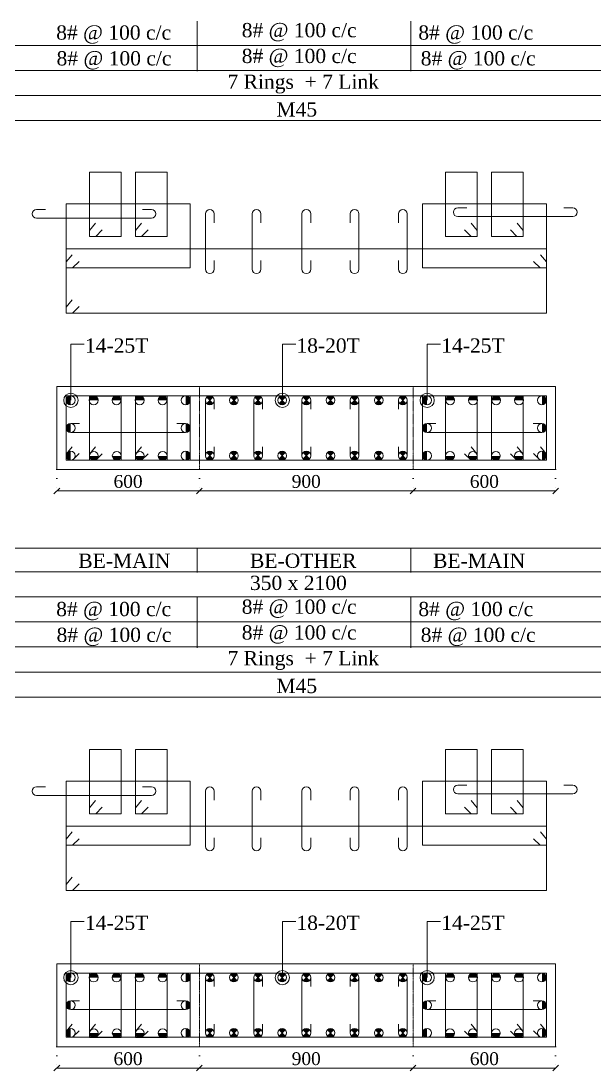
# Model space of a CAD drawing. Header units: millimetres. Extents: x 303 to 27724, y 300 to 68956.
# Drawn here: x 2561 to 4978, y 26104 to 30526 of the extents above; entities that cross this region are included whole.
import ezdxf

# ---------------------------------------------------------------- set-up
doc = ezdxf.new("R2010")
doc.units = ezdxf.units.MM
doc.linetypes.add('( Hidden )', pattern=[0.375, 0.25, -0.125])
doc.linetypes.add('DOT2', pattern=[0.125, 0, -0.125])
doc.layers.get('Defpoints').update_dxf_attribs({"lineweight": 0})
for name, color, linetype, lineweight in [('S-COL. STEEL DIA', 1, 'Continuous', 9), ('S-DIM FOOTING', 7, 'Continuous', 0), ('S-SECTION', 5, 'Continuous', 0), ('S-SECTION MARK', 7, 'Continuous', 0), ('S-SHEET', 7, 'Continuous', 0), ('S-STEEL', 1, 'Continuous', 9), ('S-STEEL-1', 1, 'Continuous', 0), ('S-STEEL-1 C.S.', 106, 'Continuous', 0), ('S-TEXT', 7, 'Continuous', 0)]:
    doc.layers.add(name, color=color, linetype=linetype, lineweight=lineweight)
doc.styles.add('AR', font='ARIALUNI.TTF', dxfattribs={"width": 0.8})
doc.styles.add('S-ROMANS', font='times.ttf')
doc.styles.add('TEXT', font='times.ttf')
doc.dimstyles.new('100', dxfattribs={"dimtxt": 180, "dimasz": 80, "dimexe": 0.18, "dimexo": 0.0625, "dimgap": 1, "dimtad": 1, "dimdec": 0, "dimzin": 0, "dimdsep": 46, "dimtxsty": 'AR', "dimblk": 'DOT', "dimcen": 0.09, "dimse1": 1, "dimse2": 1, "dimclrd": 50, "dimclrt": 256, "dimadec": 0, "dimazin": 0, "dimtfac": 1, "dimtdec": 0, "dimtix": 1, "dimtofl": 0, "dimtmove": 2, "dimatfit": 0, "dimfxl": 1, "dimtolj": 1, "dimtzin": 0, "dimlwd": -1, "dimarcsym": 0})
doc.dimstyles.new('SETU', dxfattribs={"dimtxt": 230, "dimasz": 0.2, "dimexe": 0.1, "dimexo": 0.1, "dimgap": 0.05, "dimtad": 1, "dimdec": 0, "dimzin": 0, "dimdsep": 46, "dimtxsty": 'TEXT', "dimblk": 'OBLIQUE', "dimcen": 0.09, "dimdle": 0.1, "dimclrd": 4, "dimclre": 256, "dimclrt": 256, "dimadec": 1, "dimazin": 0, "dimtfac": 1, "dimtdec": 0, "dimtix": 1, "dimtofl": 0, "dimtmove": 2, "dimatfit": 0, "dimfxl": 1, "dimtolj": 1, "dimtzin": 0, "dimlwd": -1, "dimlwe": -1, "dimarcsym": 1})

# ---------------------------------------------------------------- blocks, each defined once
blk = doc.blocks.new('_Oblique')
at = {"color": 0, "linetype": 'ByBlock', "lineweight": -2}
blk.add_line((-0.5, -0.5), (0.5, 0.5), dxfattribs=at)
blk = doc.blocks.new('*D1863')
at = {"layer": 'Defpoints', "color": 0}
for p in [(2711.9, 26206), (3311.9, 26206), (3311.9, 26116.2)]:
    blk.add_point(p, dxfattribs=at)
at = {"layer": 'S-DIM FOOTING', "linetype": 'DOT2', "ltscale": 300}
for p, q in [((2711.9, 26205.9), (2711.9, 26116.1)), ((3311.9, 26205.9), (3311.9, 26116.1))]:
    blk.add_line(p, q, dxfattribs=at)
at = {"layer": 'S-DIM FOOTING', "ltscale": 300}
blk.add_line((2711.8, 26116.2), (3312, 26116.2), dxfattribs=at)
at = {"layer": 'S-DIM FOOTING', "linetype": 'ByBlock', "xscale": 24, "yscale": 24, "zscale": 24, "rotation": 180}
blk.add_blockref('_Oblique', (2711.9, 26116.2), dxfattribs=at)
at = {"layer": 'S-DIM FOOTING', "linetype": 'ByBlock', "xscale": 24, "yscale": 24, "zscale": 24}
blk.add_blockref('_Oblique', (3311.9, 26116.2), dxfattribs=at)
at = {"layer": 'S-DIM FOOTING', "insert": (3011.9, 26155.6), "char_height": 54, "attachment_point": 5, "style": 'TEXT'}
blk.add_mtext('\\A1;600', dxfattribs=at)
blk = doc.blocks.new('*D1864')
at = {"layer": 'Defpoints', "color": 0}
for p in [(3311.9, 26206), (4211.9, 26206), (4211.9, 26116.2)]:
    blk.add_point(p, dxfattribs=at)
at = {"layer": 'S-DIM FOOTING', "linetype": 'DOT2', "ltscale": 300}
for p, q in [((3311.9, 26205.9), (3311.9, 26116.1)), ((4211.9, 26205.9), (4211.9, 26116.1))]:
    blk.add_line(p, q, dxfattribs=at)
at = {"layer": 'S-DIM FOOTING', "ltscale": 300}
blk.add_line((3311.8, 26116.2), (4212, 26116.2), dxfattribs=at)
at = {"layer": 'S-DIM FOOTING', "linetype": 'ByBlock', "xscale": 24, "yscale": 24, "zscale": 24, "rotation": 180}
blk.add_blockref('_Oblique', (3311.9, 26116.2), dxfattribs=at)
at = {"layer": 'S-DIM FOOTING', "linetype": 'ByBlock', "xscale": 24, "yscale": 24, "zscale": 24}
blk.add_blockref('_Oblique', (4211.9, 26116.2), dxfattribs=at)
at = {"layer": 'S-DIM FOOTING', "insert": (3761.9, 26155.7), "char_height": 54, "attachment_point": 5, "style": 'TEXT'}
blk.add_mtext('\\A1;900', dxfattribs=at)
blk = doc.blocks.new('*D1865')
at = {"layer": 'Defpoints', "color": 0}
for p in [(4211.9, 26206), (4811.9, 26206), (4811.9, 26116.2)]:
    blk.add_point(p, dxfattribs=at)
at = {"layer": 'S-DIM FOOTING', "linetype": 'DOT2', "ltscale": 300}
for p, q in [((4211.9, 26205.9), (4211.9, 26116.1)), ((4811.9, 26205.9), (4811.9, 26116.1))]:
    blk.add_line(p, q, dxfattribs=at)
at = {"layer": 'S-DIM FOOTING', "ltscale": 300}
blk.add_line((4211.8, 26116.2), (4812, 26116.2), dxfattribs=at)
at = {"layer": 'S-DIM FOOTING', "linetype": 'ByBlock', "xscale": 24, "yscale": 24, "zscale": 24, "rotation": 180}
blk.add_blockref('_Oblique', (4211.9, 26116.2), dxfattribs=at)
at = {"layer": 'S-DIM FOOTING', "linetype": 'ByBlock', "xscale": 24, "yscale": 24, "zscale": 24}
blk.add_blockref('_Oblique', (4811.9, 26116.2), dxfattribs=at)
at = {"layer": 'S-DIM FOOTING', "insert": (4511.9, 26155.6), "char_height": 54, "attachment_point": 5, "style": 'TEXT'}
blk.add_mtext('\\A1;600', dxfattribs=at)
blk = doc.blocks.new('*U17')
at = {"layer": 'S-COL. STEEL DIA'}
h = blk.add_hatch(color=256, dxfattribs=at)
h.dxf.hatch_style = 1
h.paths.add_polyline_path([(0, 18.5, 0.414214), (-18.5, 0, 0.414214), (0, -18.5)])
at = {"layer": 'S-COL. STEEL DIA', "lineweight": 5}
blk.add_circle((0, 0), 18.5, dxfattribs=at)
blk = doc.blocks.new('_Dot')
at = {"linetype": 'ByBlock', "lineweight": -2}
blk.add_line((-0.5, 0), (-1, 0), dxfattribs=at)
at = {"linetype": 'ByBlock', "const_width": 0.5}
blk.add_lwpolyline([(-0.25, 0, 1), (0.25, 0, 1)], format="xyb", close=True, dxfattribs=at)
blk = doc.blocks.new('*U18')
at = {"layer": 'S-COL. STEEL DIA'}
h = blk.add_hatch(color=256, dxfattribs=at)
h.dxf.hatch_style = 1
h.paths.add_polyline_path([(0, 0), (0, -18.5, 0.198912), (13, -13)])
h.paths.add_polyline_path([(0, 0), (-13, -13, 0.198912), (0, -18.5)])
h.paths.add_polyline_path([(0, 18.5, 0.198912), (-13, 13), (0, 0)])
h.paths.add_polyline_path([(13, 13, 0.198912), (0, 18.5), (0, 0)])
at = {"layer": 'S-COL. STEEL DIA', "lineweight": 5}
for p, q in [((-13, 13), (13, -13)), ((13, 13), (-13, -13))]:
    blk.add_line(p, q, dxfattribs=at)
blk.add_circle((0, 0), 18.5, dxfattribs=at)
blk = doc.blocks.new('*D1920')
at = {"layer": 'Defpoints', "color": 0}
for p in [(2711.9, 28637.2), (3311.9, 28637.2), (3311.9, 28547.4)]:
    blk.add_point(p, dxfattribs=at)
at = {"layer": 'S-DIM FOOTING', "linetype": 'DOT2', "ltscale": 300}
for p, q in [((2711.9, 28637.1), (2711.9, 28547.2)), ((3311.9, 28637.1), (3311.9, 28547.2))]:
    blk.add_line(p, q, dxfattribs=at)
at = {"layer": 'S-DIM FOOTING', "ltscale": 300}
blk.add_line((2711.8, 28547.4), (3312, 28547.4), dxfattribs=at)
at = {"layer": 'S-DIM FOOTING', "linetype": 'ByBlock', "xscale": 24, "yscale": 24, "zscale": 24, "rotation": 180}
blk.add_blockref('_Oblique', (2711.9, 28547.4), dxfattribs=at)
at = {"layer": 'S-DIM FOOTING', "linetype": 'ByBlock', "xscale": 24, "yscale": 24, "zscale": 24}
blk.add_blockref('_Oblique', (3311.9, 28547.4), dxfattribs=at)
at = {"layer": 'S-DIM FOOTING', "insert": (3011.9, 28586.8), "char_height": 54, "attachment_point": 5, "style": 'TEXT'}
blk.add_mtext('\\A1;600', dxfattribs=at)
blk = doc.blocks.new('*D1921')
at = {"layer": 'Defpoints', "color": 0}
for p in [(3311.9, 28637.2), (4211.9, 28637.2), (4211.9, 28547.4)]:
    blk.add_point(p, dxfattribs=at)
at = {"layer": 'S-DIM FOOTING', "linetype": 'DOT2', "ltscale": 300}
for p, q in [((3311.9, 28637.1), (3311.9, 28547.2)), ((4211.9, 28637.1), (4211.9, 28547.2))]:
    blk.add_line(p, q, dxfattribs=at)
at = {"layer": 'S-DIM FOOTING', "ltscale": 300}
blk.add_line((3311.8, 28547.4), (4212, 28547.4), dxfattribs=at)
at = {"layer": 'S-DIM FOOTING', "linetype": 'ByBlock', "xscale": 24, "yscale": 24, "zscale": 24, "rotation": 180}
blk.add_blockref('_Oblique', (3311.9, 28547.4), dxfattribs=at)
at = {"layer": 'S-DIM FOOTING', "linetype": 'ByBlock', "xscale": 24, "yscale": 24, "zscale": 24}
blk.add_blockref('_Oblique', (4211.9, 28547.4), dxfattribs=at)
at = {"layer": 'S-DIM FOOTING', "insert": (3761.9, 28586.9), "char_height": 54, "attachment_point": 5, "style": 'TEXT'}
blk.add_mtext('\\A1;900', dxfattribs=at)
blk = doc.blocks.new('*D1922')
at = {"layer": 'Defpoints', "color": 0}
for p in [(4211.9, 28637.2), (4811.9, 28637.2), (4811.9, 28547.4)]:
    blk.add_point(p, dxfattribs=at)
at = {"layer": 'S-DIM FOOTING', "linetype": 'DOT2', "ltscale": 300}
for p, q in [((4211.9, 28637.1), (4211.9, 28547.2)), ((4811.9, 28637.1), (4811.9, 28547.2))]:
    blk.add_line(p, q, dxfattribs=at)
at = {"layer": 'S-DIM FOOTING', "ltscale": 300}
blk.add_line((4211.8, 28547.4), (4812, 28547.4), dxfattribs=at)
at = {"layer": 'S-DIM FOOTING', "linetype": 'ByBlock', "xscale": 24, "yscale": 24, "zscale": 24, "rotation": 180}
blk.add_blockref('_Oblique', (4211.9, 28547.4), dxfattribs=at)
at = {"layer": 'S-DIM FOOTING', "linetype": 'ByBlock', "xscale": 24, "yscale": 24, "zscale": 24}
blk.add_blockref('_Oblique', (4811.9, 28547.4), dxfattribs=at)
at = {"layer": 'S-DIM FOOTING', "insert": (4511.9, 28586.8), "char_height": 54, "attachment_point": 5, "style": 'TEXT'}
blk.add_mtext('\\A1;600', dxfattribs=at)

msp = doc.modelspace()

# ---------------------------------------------------------------- linework, layer by layer
at = {"layer": 'S-SECTION'}
for points, elevation in [([(4811.9, 28637.2), (4811.9, 28987.2), (2711.9, 28987.2), (2711.9, 28637.2)], 8.2), ([(4811.9, 26206), (4811.9, 26556), (2711.9, 26556), (2711.9, 26206)], -0.3)]:
    msp.add_lwpolyline(points, close=True, dxfattribs=dict(at, elevation=elevation))
at = {"layer": 'S-SHEET'}
for p, q in [((3302.2, 30526.3, -0.3), (3302.2, 30315, -0.3)), ((4202.2, 30526.3, -0.3), (4202.2, 30315, -0.3)), ((303, 30423.7, -0.7), (27724.1, 30423.7, -0.7)), ((303, 30318.2, -0.7), (27724.1, 30318.2, -0.7)), ((303, 30212.7, -0.7), (27724.1, 30212.7, -0.7)), ((303, 28306.2, 7.4), (27724.1, 28306.2, 7.4)), ((3302.2, 28303.1, -1.2), (3302.2, 28203.5, -1.2)), ((4202.2, 28303.1, -1.2), (4202.2, 28203.5, -1.2)), ((303, 28206.7, -0.6), (27724.1, 28206.7, -0.6)), ((303, 28101.4, -0.6), (27724.1, 28101.4, -0.6)), ((303, 28101.4, -0.6), (27724.1, 28101.4, -0.6)), ((3302.2, 28098.3, -1.2), (3302.2, 27887, -1.2)), ((4202.2, 28098.3, -1.2), (4202.2, 27887, -1.2)), ((303, 27995.6, -0.6), (27724.1, 27995.6, -0.6)), ((303, 27890.1, -0.6), (27724.1, 27890.1, -0.6)), ((303, 27784.6, -0.6), (27724.1, 27784.6, -0.6))]:
    msp.add_line(p, q, dxfattribs=at)
at = {"layer": 'S-SHEET', "color": 0}
for p, q in [((303, 30107.2, -0.7), (27724.1, 30107.2, -0.7)), ((303, 27679.1, -0.6), (27724.1, 27679.1, -0.6))]:
    msp.add_line(p, q, dxfattribs=at)
at = {"layer": 'S-STEEL', "color": 3}
for points, elevation in [([(3072.5, 29732.7), (3110.2, 29732.7, -1), (3110.2, 29695.8), (2626.3, 29695.8, -1), (2626.3, 29732.7), (2663.6, 29732.7)], 7.5), ([(3374.3, 29676.1), (3374.3, 29713.8, 1), (3337.4, 29713.8), (3337.4, 29480.7, 1), (3374.3, 29480.7), (3374.3, 29517.9)], 7.9), ([(3571.1, 29676.1), (3571.1, 29713.8, 1), (3534.2, 29713.8), (3534.2, 29480.7, 1), (3571.1, 29480.7), (3571.1, 29517.9)], 7.9), ([(3780.7, 29676.1), (3780.7, 29713.8, 1), (3743.8, 29713.8), (3743.8, 29480.7, 1), (3780.7, 29480.7), (3780.7, 29517.9)], 7.9), ([(3947.1, 29676.1), (3947.1, 29713.8, -1), (3984, 29713.8), (3984, 29480.7, -1), (3947.1, 29480.7), (3947.1, 29517.9)], 7.9), ([(4150.3, 29676.1), (4150.3, 29713.8, -1), (4187.2, 29713.8), (4187.2, 29480.7, -1), (4150.3, 29480.7), (4150.3, 29517.9)], 7.9), ([(4437.6, 29739.3), (4399.8, 29739.3, 1), (4399.8, 29702.4), (4883.7, 29702.4, 1), (4883.7, 29739.3), (4846.5, 29739.3)], 7.9), ([(3374.3, 28891.1), (3374.3, 28928.8, 1), (3337.4, 28928.8), (3337.4, 28695.7, 1), (3374.3, 28695.7), (3374.3, 28732.9)], 7.9), ([(3577.5, 28891.1), (3577.5, 28928.8, 1), (3540.6, 28928.8), (3540.6, 28695.7, 1), (3577.5, 28695.7), (3577.5, 28732.9)], 7.9), ([(3780.7, 28891.1), (3780.7, 28928.8, 1), (3743.8, 28928.8), (3743.8, 28695.7, 1), (3780.7, 28695.7), (3780.7, 28732.9)], 7.9), ([(3947.1, 28891.1), (3947.1, 28928.8, -1), (3984, 28928.8), (3984, 28695.7, -1), (3947.1, 28695.7), (3947.1, 28732.9)], 7.9), ([(4150.3, 28891.1), (4150.3, 28928.8, -1), (4187.2, 28928.8), (4187.2, 28695.7, -1), (4150.3, 28695.7), (4150.3, 28732.9)], 7.9), ([(3216.5, 28830.7), (3254.2, 28830.7, -1), (3254.2, 28793.8), (2770.3, 28793.8, -1), (2770.3, 28830.7), (2807.6, 28830.7)], 7.9), ([(4308.1, 28830.7), (4270.3, 28830.7, 1), (4270.3, 28793.8), (4754.2, 28793.8, 1), (4754.2, 28830.7), (4717, 28830.7)], 7.9), ([(3072.5, 27301.5), (3110.2, 27301.5, -1), (3110.2, 27264.6), (2626.3, 27264.6, -1), (2626.3, 27301.5), (2663.6, 27301.5)], -1.1), ([(3374.3, 27244.9), (3374.3, 27282.6, 1), (3337.4, 27282.6), (3337.4, 27049.5, 1), (3374.3, 27049.5), (3374.3, 27086.7)], -0.7), ([(3571.1, 27244.9), (3571.1, 27282.6, 1), (3534.2, 27282.6), (3534.2, 27049.5, 1), (3571.1, 27049.5), (3571.1, 27086.7)], -0.7), ([(3780.7, 27244.9), (3780.7, 27282.6, 1), (3743.8, 27282.6), (3743.8, 27049.5, 1), (3780.7, 27049.5), (3780.7, 27086.7)], -0.7), ([(3947.1, 27244.9), (3947.1, 27282.6, -1), (3984, 27282.6), (3984, 27049.5, -1), (3947.1, 27049.5), (3947.1, 27086.7)], -0.7), ([(4150.3, 27244.9), (4150.3, 27282.6, -1), (4187.2, 27282.6), (4187.2, 27049.5, -1), (4150.3, 27049.5), (4150.3, 27086.7)], -0.7), ([(4437.6, 27308.1), (4399.8, 27308.1, 1), (4399.8, 27271.2), (4883.7, 27271.2, 1), (4883.7, 27308.1), (4846.5, 27308.1)], -0.7), ([(3374.3, 26459.9), (3374.3, 26497.6, 1), (3337.4, 26497.6), (3337.4, 26264.5, 1), (3374.3, 26264.5), (3374.3, 26301.7)], -0.7), ([(3577.5, 26459.9), (3577.5, 26497.6, 1), (3540.6, 26497.6), (3540.6, 26264.5, 1), (3577.5, 26264.5), (3577.5, 26301.7)], -0.7), ([(3780.7, 26459.9), (3780.7, 26497.6, 1), (3743.8, 26497.6), (3743.8, 26264.5, 1), (3780.7, 26264.5), (3780.7, 26301.7)], -0.7), ([(3947.1, 26459.9), (3947.1, 26497.6, -1), (3984, 26497.6), (3984, 26264.5, -1), (3947.1, 26264.5), (3947.1, 26301.7)], -0.7), ([(4150.3, 26459.9), (4150.3, 26497.6, -1), (4187.2, 26497.6), (4187.2, 26264.5, -1), (4150.3, 26264.5), (4150.3, 26301.7)], -0.7), ([(3216.5, 26399.5), (3254.2, 26399.5, -1), (3254.2, 26362.6), (2770.3, 26362.6, -1), (2770.3, 26399.5), (2807.6, 26399.5)], -0.7), ([(4308.1, 26399.5), (4270.3, 26399.5, 1), (4270.3, 26362.6), (4754.2, 26362.6, 1), (4754.2, 26399.5), (4717, 26399.5)], -0.7)]:
    msp.add_lwpolyline(points, format="xyb", dxfattribs=dict(at, elevation=elevation))
at = {"layer": 'S-STEEL', "color": 1}
for points, elevation in [([(2805.4, 29323.6), (2777.9, 29296.2), (2751.9, 29296.2), (2751.9, 29566.2), (4772.7, 29566.2), (4772.7, 29296.2), (2751.9, 29296.2), (2751.9, 29321.3), (2777.1, 29352.1)], 8.2), ([(2805.4, 28704.6), (2777.9, 28677.2), (2751.9, 28677.2), (2751.9, 28947.2), (4772.7, 28947.2), (4772.7, 28677.2), (2751.9, 28677.2), (2751.9, 28702.3), (2777.1, 28733.1)], 8.2), ([(2805.4, 26892.4), (2777.9, 26865), (2751.9, 26865), (2751.9, 27135), (4772.7, 27135), (4772.7, 26865), (2751.9, 26865), (2751.9, 26890.1), (2777.1, 26920.9)], -0.3), ([(2805.4, 26273.4), (2777.9, 26246), (2751.9, 26246), (2751.9, 26516), (4772.7, 26516), (4772.7, 26246), (2751.9, 26246), (2751.9, 26271.1), (2777.1, 26301.9)], -0.3)]:
    msp.add_lwpolyline(points, dxfattribs=dict(at, elevation=elevation))
at = {"layer": 'S-STEEL-1', "color": 41}
for points, elevation in [([(2903, 29646.4), (2875.5, 29619), (2849.4, 29619), (2849.5, 29889.6), (2982.2, 29889.3), (2982.2, 29618.8), (2849.4, 29619), (2849.4, 29644.1), (2874.6, 29674.9)], 7.9), ([(3096.6, 29646.4), (3069, 29619), (3043, 29619), (3043, 29889.6), (3175.8, 29889.3), (3175.8, 29618.8), (3043, 29619), (3043, 29644.1), (3068.2, 29674.9)], 7.9), ([(4428, 29646.4), (4455.6, 29619), (4481.6, 29619), (4481.6, 29889.6), (4348.8, 29889.3), (4348.8, 29618.8), (4481.6, 29619), (4481.6, 29644.1), (4456.4, 29674.9)], 7.9), ([(4621.6, 29646.4), (4649.1, 29619), (4675.1, 29619), (4675.1, 29889.6), (4542.4, 29889.3), (4542.4, 29618.8), (4675.1, 29619), (4675.1, 29644.1), (4649.9, 29674.9)], 7.9), ([(2903, 28703.8), (2875.5, 28676.4), (2849.4, 28676.4), (2849.5, 28947), (2982.2, 28946.7), (2982.2, 28676.2), (2849.4, 28676.4), (2849.4, 28701.5), (2874.6, 28732.3)], 7.9), ([(3096.6, 28703.8), (3069, 28676.4), (3043, 28676.4), (3043, 28947), (3175.8, 28946.7), (3175.8, 28676.2), (3043, 28676.4), (3043, 28701.5), (3068.2, 28732.3)], 7.9), ([(4428, 28703.8), (4455.6, 28676.4), (4481.6, 28676.4), (4481.6, 28947), (4348.8, 28946.7), (4348.8, 28676.2), (4481.6, 28676.4), (4481.6, 28701.5), (4456.4, 28732.3)], 7.9), ([(4621.6, 28703.8), (4649.1, 28676.4), (4675.1, 28676.4), (4675.1, 28947), (4542.4, 28946.7), (4542.4, 28676.2), (4675.1, 28676.4), (4675.1, 28701.5), (4649.9, 28732.3)], 7.9), ([(2903, 27215.2), (2875.5, 27187.9), (2849.4, 27187.9), (2849.5, 27458.4), (2982.2, 27458.1), (2982.2, 27187.6), (2849.4, 27187.9), (2849.4, 27212.9), (2874.6, 27243.7)], -0.7), ([(3096.6, 27215.2), (3069, 27187.9), (3043, 27187.9), (3043, 27458.4), (3175.8, 27458.1), (3175.8, 27187.6), (3043, 27187.9), (3043, 27212.9), (3068.2, 27243.7)], -0.7), ([(4428, 27215.2), (4455.6, 27187.9), (4481.6, 27187.9), (4481.6, 27458.4), (4348.8, 27458.1), (4348.8, 27187.6), (4481.6, 27187.9), (4481.6, 27212.9), (4456.4, 27243.7)], -0.7), ([(4621.6, 27215.2), (4649.1, 27187.9), (4675.1, 27187.9), (4675.1, 27458.4), (4542.4, 27458.1), (4542.4, 27187.6), (4675.1, 27187.9), (4675.1, 27212.9), (4649.9, 27243.7)], -0.7), ([(2903, 26272.6), (2875.5, 26245.3), (2849.4, 26245.3), (2849.5, 26515.8), (2982.2, 26515.5), (2982.2, 26245), (2849.4, 26245.3), (2849.4, 26270.3), (2874.6, 26301.2)], -0.7), ([(3096.6, 26272.6), (3069, 26245.3), (3043, 26245.3), (3043, 26515.8), (3175.8, 26515.5), (3175.8, 26245), (3043, 26245.3), (3043, 26270.3), (3068.2, 26301.2)], -0.7), ([(4428, 26272.6), (4455.6, 26245.3), (4481.6, 26245.3), (4481.6, 26515.8), (4348.8, 26515.5), (4348.8, 26245), (4481.6, 26245.3), (4481.6, 26270.3), (4456.4, 26301.2)], -0.7), ([(4621.6, 26272.6), (4649.1, 26245.3), (4675.1, 26245.3), (4675.1, 26515.8), (4542.4, 26515.5), (4542.4, 26245), (4675.1, 26245.3), (4675.1, 26270.3), (4649.9, 26301.2)], -0.7)]:
    msp.add_lwpolyline(points, dxfattribs=dict(at, elevation=elevation))
at = {"layer": 'S-STEEL-1', "color": 6}
for points, elevation in [([(2805.4, 29513.6), (2777.9, 29486.3), (2751.9, 29486.3), (2751.9, 29756.3), (3272.7, 29756.3), (3272.7, 29486.3), (2751.9, 29486.3), (2751.9, 29511.4), (2777.1, 29542.2)], 7.9), ([(4719.1, 29513.6), (4746.7, 29486.3), (4772.7, 29486.3), (4772.7, 29756.3), (4251.9, 29756.3), (4251.9, 29486.3), (4772.7, 29486.3), (4772.7, 29511.4), (4747.5, 29542.2)], 7.9), ([(2805.4, 28704.6), (2777.9, 28677.2), (2751.9, 28677.2), (2751.9, 28947.2), (3272.7, 28947.2), (3272.7, 28677.2), (2751.9, 28677.2), (2751.9, 28702.3), (2777.1, 28733.1)], 7.9), ([(4719.1, 28704.6), (4746.7, 28677.2), (4772.7, 28677.2), (4772.7, 28947.2), (4251.9, 28947.2), (4251.9, 28677.2), (4772.7, 28677.2), (4772.7, 28702.3), (4747.5, 28733.1)], 7.9), ([(2805.4, 27082.5), (2777.9, 27055.1), (2751.9, 27055.1), (2751.9, 27325.1), (3272.7, 27325.1), (3272.7, 27055.1), (2751.9, 27055.1), (2751.9, 27080.2), (2777.1, 27111)], -0.7), ([(4719.1, 27082.5), (4746.7, 27055.1), (4772.7, 27055.1), (4772.7, 27325.1), (4251.9, 27325.1), (4251.9, 27055.1), (4772.7, 27055.1), (4772.7, 27080.2), (4747.5, 27111)], -0.7), ([(2805.4, 26273.4), (2777.9, 26246), (2751.9, 26246), (2751.9, 26516), (3272.7, 26516), (3272.7, 26246), (2751.9, 26246), (2751.9, 26271.1), (2777.1, 26301.9)], -0.7), ([(4719.1, 26273.4), (4746.7, 26246), (4772.7, 26246), (4772.7, 26516), (4251.9, 26516), (4251.9, 26246), (4772.7, 26246), (4772.7, 26271.1), (4747.5, 26301.9)], -0.7)]:
    msp.add_lwpolyline(points, dxfattribs=dict(at, elevation=elevation))
at = {"layer": 'S-STEEL-1 C.S.', "color": 8, "linetype": '( Hidden )'}
for p, q in [((3311.9, 28637.2, 8.2), (3311.9, 28987.2, 8.2)), ((4211.9, 28637.2, 7.9), (4211.9, 28987.2, 7.9)), ((3311.9, 26206, -0.3), (3311.9, 26556, -0.3)), ((4211.9, 26206, -0.7), (4211.9, 26556, -0.7))]:
    msp.add_line(p, q, dxfattribs=at)

# ---------------------------------------------------------------- block references
at = {"layer": 'S-COL. STEEL DIA', "xscale": -1}
for name, p, rotation in [('*U17', (2770.3, 28928.8, 7.9), 180), ('*U17', (2963.3, 28928.8, 7.9), 90.19403361430274), ('*U17', (3156.8, 28928.8, 7.9), 90.19403361430274), ('*U18', (3355.8, 28928.8, 7.9), 180), ('*U18', (3457.5, 28928.8, 7.9), 180), ('*U18', (3559.1, 28928.8, 7.9), 180), ('*U18', (3660.7, 28928.8, 7.9), 180), ('*U18', (3762.3, 28928.8, 7.9), 180), ('*U18', (3863.9, 28928.8, 7.9), 180), ('*U18', (3965.5, 28928.8, 7.9), 180), ('*U18', (4067.1, 28928.8, 7.9), 180), ('*U18', (4168.7, 28928.8, 7.9), 180), ('*U17', (4270.3, 28928.8, 7.9), 180), ('*U17', (4463.9, 28928.8, 7.9), 89.80596638569695), ('*U17', (4657.5, 28928.8, 7.9), 89.80596638569695), ('*U17', (2867.9, 28694.9, 7.9), 270.1940336143028), ('*U17', (3061.5, 28694.9, 7.9), 270.1940336143028), ('*U17', (4367, 28694.9, 7.9), 269.8059663856972), ('*U17', (4560.5, 28694.9, 7.9), 269.8059663856972), ('*U17', (2770.3, 26497.6, -0.7), 180), ('*U17', (2963.3, 26497.6, -0.7), 90.19403361430274), ('*U17', (3156.8, 26497.6, -0.7), 90.19403361430274), ('*U18', (3355.8, 26497.6, -0.7), 180), ('*U18', (3457.5, 26497.6, -0.7), 180), ('*U18', (3559.1, 26497.6, -0.7), 180), ('*U18', (3660.7, 26497.6, -0.7), 180), ('*U18', (3762.3, 26497.6, -0.7), 180), ('*U18', (3863.9, 26497.6, -0.7), 180), ('*U18', (3965.5, 26497.6, -0.7), 180), ('*U18', (4067.1, 26497.6, -0.7), 180), ('*U18', (4168.7, 26497.6, -0.7), 180), ('*U17', (4270.3, 26497.6, -0.7), 180), ('*U17', (4463.9, 26497.6, -0.7), 89.80596638569695), ('*U17', (4657.5, 26497.6, -0.7), 89.80596638569695), ('*U17', (2867.9, 26263.7, -0.7), 270.1940336143028), ('*U17', (3061.5, 26263.7, -0.7), 270.1940336143028), ('*U17', (4367, 26263.7, -0.7), 269.8059663856972), ('*U17', (4560.5, 26263.7, -0.7), 269.8059663856972)]:
    msp.add_blockref(name, p, dxfattribs=dict(at, rotation=rotation))
at = {"layer": 'S-COL. STEEL DIA'}
for p, rotation in [((2867.1, 28928.8, 7.9), 270.194033614303), ((3060.7, 28928.8, 7.9), 270.194033614303), ((3254.2, 28928.8, 7.9), 180), ((4367.8, 28928.8, 7.9), 269.8059663856972), ((4561.3, 28928.8, 7.9), 269.8059663856972), ((4754.2, 28928.8, 7.9), 180), ((2964.1, 28694.9, 7.9), 90.19403361430281), ((3157.6, 28694.9, 7.9), 90.19403361430281), ((4463.1, 28694.9, 7.9), 89.80596638569716), ((4656.7, 28694.9, 7.9), 89.80596638569716), ((2867.1, 26497.6, -0.7), 270.194033614303), ((3060.7, 26497.6, -0.7), 270.194033614303), ((3254.2, 26497.6, -0.7), 180), ((4367.8, 26497.6, -0.7), 269.8059663856972), ((4561.3, 26497.6, -0.7), 269.8059663856972), ((4754.2, 26497.6, -0.7), 180), ((2964.1, 26263.7, -0.7), 90.19403361430281), ((3157.6, 26263.7, -0.7), 90.19403361430281), ((4463.1, 26263.7, -0.7), 89.80596638569716), ((4656.7, 26263.7, -0.7), 89.80596638569716)]:
    msp.add_blockref('*U17', p, dxfattribs=dict(at, rotation=rotation))
for name, p in [('*U17', (2770.3, 28812.2, 7.9)), ('*U17', (4270.3, 28812.2, 7.9)), ('*U17', (2770.3, 28695.7, 7.9)), ('*U18', (3355.8, 28695.7, 7.9)), ('*U18', (3457.5, 28695.7, 7.9)), ('*U18', (3559.1, 28695.7, 7.9)), ('*U18', (3660.7, 28695.7, 7.9)), ('*U18', (3762.3, 28695.7, 7.9)), ('*U18', (3863.9, 28695.7, 7.9)), ('*U18', (3965.5, 28695.7, 7.9)), ('*U18', (4067.1, 28695.7, 7.9)), ('*U18', (4168.7, 28695.7, 7.9)), ('*U17', (4270.3, 28695.7, 7.9)), ('*U17', (2770.3, 26381, -0.7)), ('*U17', (4270.3, 26381, -0.7)), ('*U17', (2770.3, 26264.5, -0.7)), ('*U18', (3355.8, 26264.5, -0.7)), ('*U18', (3457.5, 26264.5, -0.7)), ('*U18', (3559.1, 26264.5, -0.7)), ('*U18', (3660.7, 26264.5, -0.7)), ('*U18', (3762.3, 26264.5, -0.7)), ('*U18', (3863.9, 26264.5, -0.7)), ('*U18', (3965.5, 26264.5, -0.7)), ('*U18', (4067.1, 26264.5, -0.7)), ('*U18', (4168.7, 26264.5, -0.7)), ('*U17', (4270.3, 26264.5, -0.7))]:
    msp.add_blockref(name, p, dxfattribs=at)
at = {"layer": 'S-COL. STEEL DIA', "xscale": -1}
for p in [(3254.2, 28812.2, 7.9), (4754.2, 28812.2, 7.9), (3254.2, 28695.7, 7.9), (4754.2, 28695.7, 7.9), (3254.2, 26381, -0.7), (4754.2, 26381, -0.7), (3254.2, 26264.5, -0.7), (4754.2, 26264.5, -0.7)]:
    msp.add_blockref('*U17', p, dxfattribs=at)

# ---------------------------------------------------------------- texts
at = {"layer": 'S-TEXT', "style": 'S-ROMANS'}
for s, p in [('8# @ 100 c/c', (3490.3, 30457.8, -0.3)), ('8# @ 100 c/c', (2709.3, 30447.8, -0.3)), ('8# @ 100 c/c', (4233.8, 30447.8, -0.3)), ('8# @ 100 c/c', (2710.8, 30339.2, -0.3)), ('8# @ 100 c/c', (3490.3, 30349.2, -0.3)), ('8# @ 100 c/c', (4243.8, 30339.2, -0.3)), ('7 Rings  + 7 Link', (3430.5, 30240.7, -0.3)), ('M45', (3636.4, 30124, -0.3)), ('BE-MAIN ', (2802.3, 28223.3, -1.2)), ('BE-OTHER', (3525.3, 28223.3, -1.2)), ('BE-MAIN ', (4295.8, 28223.3, -1.2)), ('350 x 2100', (3525, 28130, -1.2)), ('8# @ 100 c/c', (3490.3, 28029.8, -1.2)), ('8# @ 100 c/c', (2709.3, 28019.8, -1.2)), ('8# @ 100 c/c', (4233.8, 28019.8, -1.2)), ('8# @ 100 c/c', (2710.8, 27911.2, -1.2)), ('8# @ 100 c/c', (3490.3, 27921.2, -1.2)), ('8# @ 100 c/c', (4243.8, 27911.2, -1.2)), ('7 Rings  + 7 Link', (3430.5, 27812.7, -1.2)), ('M45', (3636.4, 27695.9, -1.2))]:
    msp.add_text(s, height=60, dxfattribs=at).set_placement(p)
at = {"layer": 'S-TEXT', "color": 7, "style": 'TEXT'}
for s, p in [('14-25T', (2830.3, 29129.6, 7.9)), ('18-20T', (3720.6, 29129.6, 7.9)), ('14-25T', (4330.3, 29129.6, 7.9)), ('14-25T', (2830.3, 26698.4, -0.7)), ('18-20T', (3720.6, 26698.4, -0.7)), ('14-25T', (4330.3, 26698.4, -0.7))]:
    msp.add_text(s, height=60, dxfattribs=at).set_placement(p)

# ---------------------------------------------------------------- dimensions: what is measured, and where the dimension line sits
at = {"layer": 'S-DIM FOOTING', "ltscale": 300}
for base, p1, p2, picture, middle in [((3311.9, 28547.4, 7.9), (2711.9, 28637.2, 8.2), (3311.9, 28637.2, 8.2), '*D1920', (3011.9, 28586.8, 7.9)), ((4211.9, 28547.4, 7.9), (3311.9, 28637.2, 8.2), (4211.9, 28637.2, 7.9), '*D1921', (3761.9, 28586.9, 7.9)), ((4811.9, 28547.4, 7.5), (4211.9, 28637.2, 7.9), (4811.9, 28637.2, 8.2), '*D1922', (4511.9, 28586.8, 7.5)), ((3311.9, 26116.2, -0.7), (2711.9, 26206, -0.3), (3311.9, 26206, -0.3), '*D1863', (3011.9, 26155.6, -0.7)), ((4211.9, 26116.2, -0.7), (3311.9, 26206, -0.3), (4211.9, 26206, -0.7), '*D1864', (3761.9, 26155.7, -0.7)), ((4811.9, 26116.2, -1), (4211.9, 26206, -0.7), (4811.9, 26206, -0.3), '*D1865', (4511.9, 26155.6, -1))]:
    dim = msp.add_linear_dim(base=base, p1=p1, p2=p2, angle=180, dimstyle='SETU', override={"dimscale": 1.2, "dimtxt": 45, "dimasz": 20, "dimgap": 10, "dimblk1": 'Oblique', "dimblk2": 'Oblique', "dimsah": 1, "dimclrd": 256, "dimarcsym": 1}, dxfattribs=at)
    dim.commit()
    dim.dimension.update_dxf_attribs({"geometry": picture, "text_midpoint": middle})

# ---------------------------------------------------------------- leaders
at = {"layer": 'S-SECTION MARK'}
for points in [[(2771.1, 28928.8, 8.2), (2771.1, 29165.5, 8.2), (2827.6, 29165.5, 8.2)], [(3661.5, 28928.8, 8.2), (3661.5, 29165.5, 8.2), (3717.9, 29165.5, 8.2)], [(4271.1, 28928.8, 8.2), (4271.1, 29165.5, 8.2), (4327.6, 29165.5, 8.2)], [(2771.1, 26497.6, -0.3), (2771.1, 26734.3, -0.3), (2827.6, 26734.3, -0.3)], [(3661.5, 26497.6, -0.3), (3661.5, 26734.3, -0.3), (3717.9, 26734.3, -0.3)], [(4271.1, 26497.6, -0.3), (4271.1, 26734.3, -0.3), (4327.6, 26734.3, -0.3)]]:
    msp.add_leader(points, dimstyle='100', override={"dimasz": 60, "dimtad": 0, "dimclrd": 256, "dimldrblk": 'DotBlank', "dimfxl": 50, "dimfxlon": 1, "dimarcsym": 1}, dxfattribs=at)

doc.saveas('drawing.dxf')
